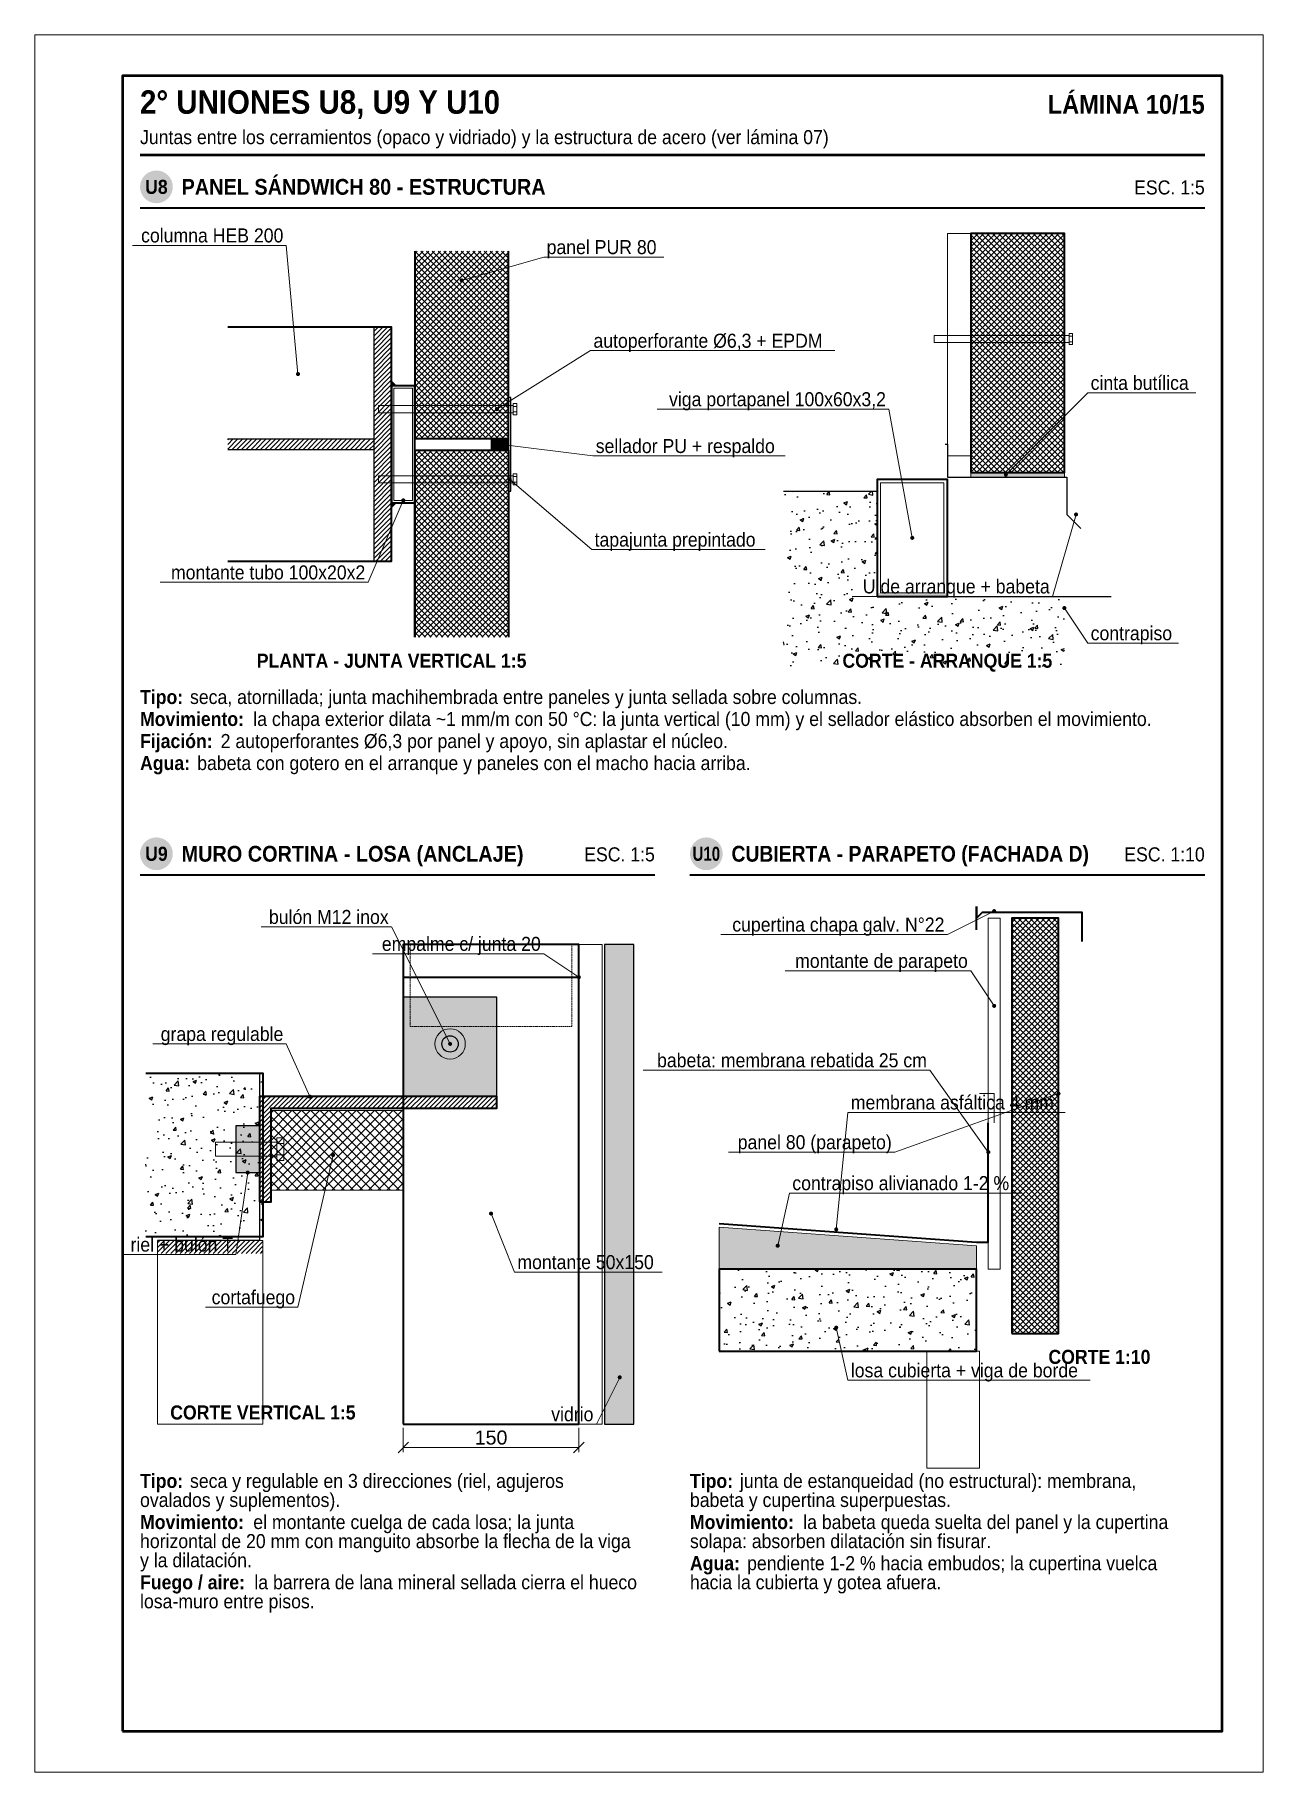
# Model space of a CAD drawing. Header units: millimetres. Extents: x 0 to 210, y 0 to 297.
import ezdxf
from ezdxf.enums import TextEntityAlignment as Align

# ---------------------------------------------------------------- set-up
doc = ezdxf.new("R2010")
doc.units = ezdxf.units.MM
doc.header["$LTSCALE"] = 0.35
doc.linetypes.add('DASHED2', pattern=[0.762, 0.635, -0.127])
for name, color, linetype in [('0-MARCO', 7, 'Continuous'), ('1-OCULTO', 8, 'DASHED2'), ('1-SECCION', 7, 'Continuous'), ('1-VISTA', 7, 'Continuous'), ('2-RAYADO', 8, 'Continuous'), ('3-COTAS', 7, 'Continuous'), ('3-REFS', 7, 'Continuous'), ('3-TEXTOS', 7, 'Continuous'), ('3-TITULOS', 7, 'Continuous')]:
    doc.layers.add(name, color=color, linetype=linetype)
doc.styles.add('ARIAL', font='arial.ttf')
doc.styles.add('ARIAL-NEGRITA', font='arialbd.ttf')
doc.dimstyles.new('A4', dxfattribs={"dimtxt": 2.4, "dimasz": 1.1, "dimexe": 0.8, "dimexo": 0.6, "dimgap": 0.5, "dimtad": 1, "dimdec": 0, "dimtxsty": 'ARIAL', "dimtsz": 0.9, "dimcen": 2.5, "dimclrd": 7, "dimclre": 7, "dimclrt": 7, "dimazin": 3, "dimtfac": 1, "dimtmove": 0, "dimatfit": 3, "dimlwd": 13, "dimlwe": 13, "dimarcsym": 0})

msp = doc.modelspace()

# ---------------------------------------------------------------- hatches: boundary and pattern name
at = {"layer": '2-RAYADO'}
h = msp.add_hatch(dxfattribs=at)
h.set_pattern_fill('ANSI37', color=8, scale=0.22)
h.paths.add_polyline_path([(160, 222.2), (176, 222.2), (176, 263), (160, 263)])
h = msp.add_hatch(dxfattribs=at)
h.set_pattern_fill('ANSI37', color=8, scale=0.22)
h.paths.add_polyline_path([(65, 228), (65, 260), (81, 260), (81, 228)])
h = msp.add_hatch(dxfattribs=at)
h.set_pattern_fill('ANSI31', color=8, scale=0.18)
h.paths.add_polyline_path([(58, 207), (61, 207), (61, 247), (58, 247)])
at = {"layer": '2-RAYADO', "true_color": 0x3c3c3c}
h = msp.add_hatch(color=250, dxfattribs=at)
h.dxf.hatch_style = 1
h.paths.add_polyline_path([(61, 237), (61.8, 237), (61, 237.8)])
at = {"layer": '2-RAYADO'}
h = msp.add_hatch(dxfattribs=at)
h.set_pattern_fill('ANSI31', color=8, scale=0.18)
h.paths.add_polyline_path([(33, 226.1), (58, 226.1), (58, 227.9), (33, 227.9)])
h = msp.add_hatch(dxfattribs=at)
h.set_pattern_fill('ANSI37', color=8, scale=0.22)
h.paths.add_polyline_path([(65, 226), (65, 194), (81, 194), (81, 226)])
at = {"layer": '2-RAYADO', "true_color": 0x3c3c3c}
h = msp.add_hatch(color=250, dxfattribs=at)
h.dxf.hatch_style = 1
h.paths.add_polyline_path([(78, 226), (81, 226), (81, 228), (78, 228)])
h = msp.add_hatch(color=250, dxfattribs=at)
h.dxf.hatch_style = 1
h.paths.add_polyline_path([(160, 221.4), (176, 221.4), (176, 222.2), (160, 222.2)])
h = msp.add_hatch(color=250, dxfattribs=at)
h.dxf.hatch_style = 1
h.paths.add_polyline_path([(61, 217), (61.8, 217), (61, 216.2)])
at = {"layer": '2-RAYADO'}
h = msp.add_hatch(dxfattribs=at)
h.set_pattern_fill('AR-CONC', color=8, scale=0.035)
h.paths.add_polyline_path([(128, 189), (144, 189), (144, 219), (128, 219)])
at = {"layer": '2-RAYADO', "true_color": 0x3c3c3c}
h = msp.add_hatch(color=250, dxfattribs=at)
h.dxf.hatch_style = 1
h.paths.add_polyline_path([(144, 201), (156, 201), (156, 201.6), (144, 201.6)])
at = {"layer": '2-RAYADO'}
h = msp.add_hatch(dxfattribs=at)
h.set_pattern_fill('AR-CONC', color=8, scale=0.035)
h.paths.add_polyline_path([(144, 189), (176, 189), (176, 201), (144, 201)])
h = msp.add_hatch(dxfattribs=at)
h.set_pattern_fill('ANSI37', color=8, scale=0.22)
h.paths.add_polyline_path([(167, 75), (175, 75), (175, 146), (167, 146)])
at = {"layer": '2-RAYADO', "true_color": 0xebebeb}
h = msp.add_hatch(color=7, dxfattribs=at)
h.dxf.hatch_style = 1
h.paths.add_polyline_path([(97.4, 59.5), (102.4, 59.5), (102.4, 141.5), (97.4, 141.5)])
at = {"layer": '2-RAYADO', "true_color": 0xd7d7d7}
h = msp.add_hatch(color=254, dxfattribs=at)
h.dxf.hatch_style = 1
h.paths.add_polyline_path([(63, 115.5), (79, 115.5), (79, 132.5), (63, 132.5)])
at = {"layer": '2-RAYADO'}
h = msp.add_hatch(dxfattribs=at)
h.set_pattern_fill('AR-CONC', color=8, scale=0.035)
h.paths.add_polyline_path([(19, 91.5), (39, 91.5), (39, 119.5), (19, 119.5)])
h = msp.add_hatch(dxfattribs=at)
h.set_pattern_fill('ANSI31', color=8, scale=0.18)
h.paths.add_polyline_path([(38.4, 97.5), (40.4, 97.5), (40.4, 113.5), (79, 113.5), (79, 115.5), (38.4, 115.5)])
h = msp.add_hatch(dxfattribs=at)
h.set_pattern_fill('ANSI37', color=8, scale=0.35)
h.paths.add_polyline_path([(40.4, 99.5), (63, 99.5), (63, 113.1), (40.4, 113.1)])
at = {"layer": '2-RAYADO', "true_color": 0xd7d7d7}
h = msp.add_hatch(color=254, dxfattribs=at)
h.dxf.hatch_style = 1
h.paths.add_polyline_path([(34.4, 102.5), (38.4, 102.5), (38.4, 110.5), (34.4, 110.5)])
at = {"layer": '2-RAYADO'}
h = msp.add_hatch(dxfattribs=at)
h.set_pattern_fill('AR-SAND', color=8, scale=0.02)
h.paths.add_polyline_path([(117, 86), (117, 93.2), (161, 90), (161, 86)])
h = msp.add_hatch(dxfattribs=at)
h.set_pattern_fill('ANSI31', color=8, scale=0.18)
h.paths.add_polyline_path([(21, 88.7), (39, 88.7), (39, 90.9), (21, 90.9)])
h = msp.add_hatch(dxfattribs=at)
h.set_pattern_fill('AR-CONC', color=8, scale=0.035)
h.paths.add_polyline_path([(117, 72), (161, 72), (161, 86), (117, 86)])
at = {"layer": '3-REFS'}
h = msp.add_hatch(color=7, dxfattribs=at)
h.dxf.hatch_style = 1
edge = h.paths.add_edge_path()
edge.add_arc((73, 255), 0.35, 0, 360)
h = msp.add_hatch(color=7, dxfattribs=at)
h.dxf.hatch_style = 1
edge = h.paths.add_edge_path()
edge.add_arc((45, 239), 0.35, 0, 360)
h = msp.add_hatch(color=7, dxfattribs=at)
h.dxf.hatch_style = 1
edge = h.paths.add_edge_path()
edge.add_arc((79, 233), 0.35, 0, 360)
h = msp.add_hatch(color=7, dxfattribs=at)
h.dxf.hatch_style = 1
edge = h.paths.add_edge_path()
edge.add_arc((79.4, 227), 0.35, 0, 360)
h = msp.add_hatch(color=7, dxfattribs=at)
h.dxf.hatch_style = 1
edge = h.paths.add_edge_path()
edge.add_arc((81.2, 221), 0.35, 0, 360)
h = msp.add_hatch(color=7, dxfattribs=at)
h.dxf.hatch_style = 1
edge = h.paths.add_edge_path()
edge.add_arc((166, 221.8), 0.35, 0, 360)
h = msp.add_hatch(color=7, dxfattribs=at)
h.dxf.hatch_style = 1
edge = h.paths.add_edge_path()
edge.add_arc((63, 217.4), 0.35, 0, 360)
h = msp.add_hatch(color=7, dxfattribs=at)
h.dxf.hatch_style = 1
edge = h.paths.add_edge_path()
edge.add_arc((178, 215), 0.35, 0, 360)
h = msp.add_hatch(color=7, dxfattribs=at)
h.dxf.hatch_style = 1
edge = h.paths.add_edge_path()
edge.add_arc((150, 211), 0.35, 0, 360)
h = msp.add_hatch(color=7, dxfattribs=at)
h.dxf.hatch_style = 1
edge = h.paths.add_edge_path()
edge.add_arc((176, 199), 0.35, 0, 360)
h = msp.add_hatch(color=7, dxfattribs=at)
h.dxf.hatch_style = 1
edge = h.paths.add_edge_path()
edge.add_arc((164, 147.2), 0.35, 0, 360)
h = msp.add_hatch(color=7, dxfattribs=at)
h.dxf.hatch_style = 1
edge = h.paths.add_edge_path()
edge.add_arc((93, 135.9), 0.35, 0, 360)
h = msp.add_hatch(color=7, dxfattribs=at)
h.dxf.hatch_style = 1
edge = h.paths.add_edge_path()
edge.add_arc((164, 131), 0.35, 0, 360)
h = msp.add_hatch(color=7, dxfattribs=at)
h.dxf.hatch_style = 1
edge = h.paths.add_edge_path()
edge.add_arc((71, 124.5), 0.35, 0, 360)
h = msp.add_hatch(color=7, dxfattribs=at)
h.dxf.hatch_style = 1
edge = h.paths.add_edge_path()
edge.add_arc((47, 115.5), 0.35, 0, 360)
h = msp.add_hatch(color=7, dxfattribs=at)
h.dxf.hatch_style = 1
edge = h.paths.add_edge_path()
edge.add_arc((175, 116), 0.35, 0, 360)
h = msp.add_hatch(color=7, dxfattribs=at)
h.dxf.hatch_style = 1
edge = h.paths.add_edge_path()
edge.add_arc((51, 105.5), 0.35, 0, 360)
h = msp.add_hatch(color=7, dxfattribs=at)
h.dxf.hatch_style = 1
edge = h.paths.add_edge_path()
edge.add_arc((163, 106), 0.35, 0, 360)
h = msp.add_hatch(color=7, dxfattribs=at)
h.dxf.hatch_style = 1
edge = h.paths.add_edge_path()
edge.add_arc((36.4, 102.5), 0.35, 0, 360)
h = msp.add_hatch(color=7, dxfattribs=at)
h.dxf.hatch_style = 1
edge = h.paths.add_edge_path()
edge.add_arc((78, 95.5), 0.35, 0, 360)
h = msp.add_hatch(color=7, dxfattribs=at)
h.dxf.hatch_style = 1
edge = h.paths.add_edge_path()
edge.add_arc((137, 92.8), 0.35, 0, 360)
h = msp.add_hatch(color=7, dxfattribs=at)
h.dxf.hatch_style = 1
edge = h.paths.add_edge_path()
edge.add_arc((127, 90), 0.35, 0, 360)
h = msp.add_hatch(color=7, dxfattribs=at)
h.dxf.hatch_style = 1
edge = h.paths.add_edge_path()
edge.add_arc((137, 76), 0.35, 0, 360)
h = msp.add_hatch(color=7, dxfattribs=at)
h.dxf.hatch_style = 1
edge = h.paths.add_edge_path()
edge.add_arc((100, 67.5), 0.35, 0, 360)
at = {"layer": '3-TITULOS'}
h = msp.add_hatch(color=7, dxfattribs=at)
h.dxf.hatch_style = 1
edge = h.paths.add_edge_path()
edge.add_arc((20.8, 271), 2.8, 0, 360)
h = msp.add_hatch(color=7, dxfattribs=at)
h.dxf.hatch_style = 1
edge = h.paths.add_edge_path()
edge.add_arc((20.8, 157), 2.8, 0, 360)
h = msp.add_hatch(color=7, dxfattribs=at)
h.dxf.hatch_style = 1
edge = h.paths.add_edge_path()
edge.add_arc((114.8, 157), 2.8, 0, 360)

# ---------------------------------------------------------------- linework, layer by layer
at = {"layer": '0-MARCO', "color": 9, "lineweight": 0}
msp.add_lwpolyline([(0, 0), (210, 0), (210, 297), (0, 297)], close=True, dxfattribs=at)
at = {"layer": '0-MARCO', "lineweight": 50}
msp.add_lwpolyline([(15, 7), (203, 7), (203, 290), (15, 290)], close=True, dxfattribs=at)
at = {"layer": '1-OCULTO', "lineweight": 9}
msp.add_lwpolyline([(64.2, 127.5), (91.8, 127.5), (91.8, 141.5), (64.2, 141.5)], close=True, dxfattribs=at)
at = {"layer": '1-SECCION', "lineweight": 35}
for points in [[(160, 222.2), (176, 222.2), (176, 263), (160, 263)], [(61, 217), (65, 217), (65, 237), (61, 237)], [(144, 201), (156, 201), (156, 221), (144, 221)], [(167, 75), (175, 75), (175, 146), (167, 146)], [(63, 59.5), (93, 59.5), (93, 141.5), (63, 141.5)], [(38.4, 97.5), (40.4, 97.5), (40.4, 113.5), (79, 113.5), (79, 115.5), (38.4, 115.5)], [(117, 72), (161, 72), (161, 86), (117, 86)]]:
    msp.add_lwpolyline(points, close=True, dxfattribs=at)
for points in [[(65, 260), (65, 228), (81, 228), (81, 260)], [(33, 207), (61, 207), (61, 247), (33, 247)], [(65, 194), (65, 226), (81, 226), (81, 194)], [(161, 148), (161, 146), (162, 147), (179, 147), (179, 142)], [(161, 144), (161, 148)], [(165, 147), (179, 147)], [(63, 135.9), (93, 135.9)], [(19, 119.5), (39, 119.5), (39, 91.5), (19, 91.5)], [(117, 93.8), (161, 90.6), (163, 90.6), (163, 111)]]:
    msp.add_lwpolyline(points, dxfattribs=at)
at = {"layer": '1-SECCION', "lineweight": 25}
for points in [[(58, 207), (58, 247)], [(33, 227.9), (58, 227.9)], [(33, 226.1), (58, 226.1)], [(155.6, 227), (156, 227), (156, 221.4), (176.4, 221.4), (176.4, 215), (178.8, 212.6)], [(128, 219), (144, 219)], [(144, 201), (184, 201)], [(39, 119.5), (38.4, 119.5), (38.4, 90.9), (21, 90.9)]]:
    msp.add_lwpolyline(points, dxfattribs=at)
at = {"layer": '1-SECCION', "lineweight": 13}
for points in [[(61, 237), (61.8, 237), (61, 237.8)], [(61, 217), (61.8, 217), (61, 216.2)]]:
    msp.add_lwpolyline(points, close=True, dxfattribs=at)
at = {"layer": '1-SECCION', "lineweight": 25}
for points in [[(81, 219), (81.4, 219), (81.4, 235), (81, 235)], [(97.4, 59.5), (102.4, 59.5), (102.4, 141.5), (97.4, 141.5)], [(34.4, 102.5), (38.4, 102.5), (38.4, 110.5), (34.4, 110.5)]]:
    msp.add_lwpolyline(points, close=True, dxfattribs=at)
at = {"layer": '1-SECCION', "lineweight": 18}
msp.add_lwpolyline([(164, 111), (164, 116), (161.5, 116)], dxfattribs=at)
at = {"layer": '1-VISTA', "lineweight": 18}
for points in [[(156, 225), (160, 225), (160, 263), (156, 263)], [(163, 86), (165, 86), (165, 146), (163, 146)], [(21, 59.5), (39, 59.5), (39, 90.9), (21, 90.9)], [(152.5, 52), (161.5, 52), (161.5, 72), (152.5, 72)]]:
    msp.add_lwpolyline(points, close=True, dxfattribs=at)
at = {"layer": '1-VISTA', "lineweight": 9}
for points in [[(65.1, 228), (65.1, 260)], [(80.9, 228), (80.9, 260)], [(65.1, 226), (65.1, 194)], [(80.9, 226), (80.9, 194)]]:
    msp.add_lwpolyline(points, dxfattribs=at)
at = {"layer": '1-VISTA', "lineweight": 18}
for points in [[(176.8, 245.6), (153.76, 245.6), (153.76, 244.4), (176.8, 244.4)], [(81.8, 233.6), (58.76, 233.6), (58.76, 232.4), (81.8, 232.4)], [(81.8, 221.6), (58.76, 221.6), (58.76, 220.4), (81.8, 220.4)], [(41.4, 107.7), (30.92, 107.7), (30.92, 105.3), (41.4, 105.3)], [(117, 86), (117, 93.2), (161, 90), (161, 86)]]:
    msp.add_lwpolyline(points, dxfattribs=at)
at = {"layer": '1-VISTA', "lineweight": 13}
for points in [[(177.4, 245.96), (176.8, 245.96), (176.8, 244.04), (177.4, 244.04)], [(61.4, 217.4), (64.6, 217.4), (64.6, 236.6), (61.4, 236.6)], [(82.4, 233.96), (81.8, 233.96), (81.8, 232.04), (82.4, 232.04)], [(78, 226), (81, 226), (81, 228), (78, 228)], [(82.4, 221.96), (81.8, 221.96), (81.8, 220.04), (82.4, 220.04)], [(144.6, 201.6), (155.4, 201.6), (155.4, 220.4), (144.6, 220.4)], [(160, 221.4), (176, 221.4), (176, 222.2), (160, 222.2)], [(93, 59.5), (97, 59.5), (97, 141.5), (93, 141.5)], [(40.4, 99.5), (63, 99.5), (63, 113.1), (40.4, 113.1)], [(42.6, 108.42), (41.4, 108.42), (41.4, 104.58), (42.6, 104.58)]]:
    msp.add_lwpolyline(points, close=True, dxfattribs=at)
for points in [[(177.4, 245.48), (176.8, 245.48)], [(177.4, 244.52), (176.8, 244.52)], [(82.4, 233.48), (81.8, 233.48)], [(82.4, 232.52), (81.8, 232.52)], [(82.4, 221.48), (81.8, 221.48)], [(82.4, 220.52), (81.8, 220.52)], [(42.6, 107.46), (41.4, 107.46)], [(42.6, 105.54), (41.4, 105.54)]]:
    msp.add_lwpolyline(points, dxfattribs=at)
at = {"layer": '1-VISTA', "lineweight": 25}
msp.add_lwpolyline([(63, 115.5), (79, 115.5), (79, 132.5), (63, 132.5)], close=True, dxfattribs=at)
at = {"layer": '1-VISTA', "lineweight": 13}
msp.add_circle((71, 124.5), 2.6, dxfattribs=at)
at = {"layer": '1-VISTA', "lineweight": 25}
msp.add_circle((71, 124.5), 1.4, dxfattribs=at)
at = {"layer": '3-REFS', "lineweight": 13}
for points in [[(43, 261), (16.69, 261)], [(45, 239), (43, 261)], [(73, 255), (87, 259)], [(87, 259), (107.55, 259)], [(79, 233), (95, 243)], [(95, 243), (136.75, 243)], [(166, 221.8), (180, 235.8)], [(180, 235.8), (198.45, 235.8)], [(146, 233), (106.42, 233)], [(150, 211), (146, 233)], [(79.4, 227), (95.4, 225)], [(95.4, 225), (128.25, 225)], [(81.2, 221), (95.2, 209)], [(63, 217.4), (57, 203.4)], [(178, 215), (174, 201)], [(95.2, 209), (124.83, 209)], [(57, 203.4), (21.44, 203.4)], [(174, 201), (139.75, 201)], [(176, 199), (180, 193)], [(180, 193), (195.49, 193)], [(164, 147.2), (156, 143.2)], [(61, 144.5), (38.71, 144.5)], [(71, 124.5), (61, 144.5)], [(156, 143.2), (117.27, 143.2)], [(87, 139.9), (57.73, 139.9)], [(93, 135.9), (87, 139.9)], [(160, 137), (128.28, 137)], [(164, 131), (160, 137)], [(43, 124.5), (20.18, 124.5)], [(47, 115.5), (43, 124.5)], [(153, 120), (104.01, 120)], [(163, 106), (153, 120)], [(175, 116), (147, 106)], [(137, 92.8), (139, 112.8)], [(139, 112.8), (176.12, 112.8)], [(51, 105.5), (45, 79.5)], [(147, 106), (118.6, 106)], [(36.4, 102.5), (34.4, 88.5)], [(127, 90), (129, 99)], [(129, 99), (168.57, 99)], [(78, 95.5), (82, 85.5)], [(34.4, 88.5), (15.16, 88.5)], [(82, 85.5), (107.26, 85.5)], [(45, 79.5), (29.16, 79.5)], [(137, 76), (139, 67)], [(100, 67.5), (96, 59.5)], [(139, 67), (180.41, 67)], [(96, 59.5), (87.5, 59.5)]]:
    msp.add_lwpolyline(points, dxfattribs=at)
at = {"layer": '3-TITULOS', "lineweight": 50}
msp.add_lwpolyline([(18, 276.5), (200, 276.5)], dxfattribs=at)
at = {"layer": '3-TITULOS', "lineweight": 35}
for points in [[(18, 267.4), (200, 267.4)], [(18, 153.4), (106, 153.4)], [(112, 153.4), (200, 153.4)]]:
    msp.add_lwpolyline(points, dxfattribs=at)

# ---------------------------------------------------------------- texts
at = {"layer": '3-TEXTOS', "style": 'ARIAL', "width": 0.9}
for s, p in [('columna HEB 200', (42.5, 261.5)), ('viga portapanel 100x60x3,2', (145.5, 233.5)), ('montante tubo 100x20x2', (56.5, 203.9)), ('U de arranque + babeta', (173.5, 201.5)), ('bulón M12 inox', (60.5, 145)), ('cupertina chapa galv. N°22', (155.5, 143.7)), ('empalme c/ junta 20', (86.5, 140.4)), ('montante de parapeto', (159.5, 137.5)), ('grapa regulable', (42.5, 125)), ('babeta: membrana rebatida 25 cm', (152.5, 120.5)), ('panel 80 (parapeto)', (146.5, 106.5)), ('riel + bulón T', (33.9, 89)), ('cortafuego', (44.5, 80)), ('vidrio', (95.5, 60))]:
    msp.add_text(s, height=2.4, dxfattribs=at).set_placement(p, align=Align.RIGHT)
at = {"layer": '3-TEXTOS', "width": 0.9}
for s, style, p in [('panel PUR 80', 'ARIAL', (87.5, 259.5)), ('autoperforante Ø6,3 + EPDM', 'ARIAL', (95.5, 243.5)), ('cinta butílica', 'ARIAL', (180.5, 236.3)), ('sellador PU + respaldo', 'ARIAL', (95.9, 225.5)), ('tapajunta prepintado', 'ARIAL', (95.7, 209.5)), ('contrapiso', 'ARIAL', (180.5, 193.5)), ('Tipo:', 'ARIAL-NEGRITA', (18, 182.6)), ('seca, atornillada; junta machihembrada entre paneles y junta sellada sobre columnas.', 'ARIAL', (26.54, 182.6)), ('Movimiento:', 'ARIAL-NEGRITA', (18, 178.84)), ('la chapa exterior dilata ~1 mm/m con 50 °C: la junta vertical (10 mm) y el sellador elástico absorben el movimiento.', 'ARIAL', (37.36, 178.84)), ('Fijación:', 'ARIAL-NEGRITA', (18, 175.07)), ('2 autoperforantes Ø6,3 por panel y apoyo, sin aplastar el núcleo.', 'ARIAL', (31.78, 175.07)), ('Agua:', 'ARIAL-NEGRITA', (18, 171.31)), ('babeta con gotero en el arranque y paneles con el macho hacia arriba.', 'ARIAL', (27.77, 171.31)), ('membrana asfáltica 4 mm', 'ARIAL', (139.5, 113.3)), ('contrapiso alivianado 1-2 %', 'ARIAL', (129.5, 99.5)), ('montante 50x150', 'ARIAL', (82.5, 86)), ('losa cubierta + viga de borde', 'ARIAL', (139.5, 67.5)), ('Tipo:', 'ARIAL-NEGRITA', (18, 48.6)), ('seca y regulable en 3 direcciones (riel, agujeros', 'ARIAL', (26.54, 48.6)), ('Tipo:', 'ARIAL-NEGRITA', (112, 48.6)), ('junta de estanqueidad (no estructural): membrana,', 'ARIAL', (120.54, 48.6)), ('ovalados y suplementos).', 'ARIAL', (18, 45.34)), ('babeta y cupertina superpuestas.', 'ARIAL', (112, 45.34)), ('Movimiento:', 'ARIAL-NEGRITA', (18, 41.57)), ('el montante cuelga de cada losa; la junta', 'ARIAL', (37.36, 41.57)), ('Movimiento:', 'ARIAL-NEGRITA', (112, 41.57)), ('la babeta queda suelta del panel y la cupertina', 'ARIAL', (131.36, 41.57)), ('horizontal de 20 mm con manguito absorbe la flecha de la viga', 'ARIAL', (18, 38.31)), ('solapa: absorben dilatación sin fisurar.', 'ARIAL', (112, 38.31)), ('y la dilatación.', 'ARIAL', (18, 35.04)), ('Agua:', 'ARIAL-NEGRITA', (112, 34.54)), ('pendiente 1-2 % hacia embudos; la cupertina vuelca', 'ARIAL', (121.77, 34.54)), ('Fuego / aire:', 'ARIAL-NEGRITA', (18, 31.28)), ('la barrera de lana mineral sellada cierra el hueco', 'ARIAL', (37.54, 31.28)), ('hacia la cubierta y gotea afuera.', 'ARIAL', (112, 31.28)), ('losa-muro entre pisos.', 'ARIAL', (18, 28.02))]:
    msp.add_text(s, height=2.4, dxfattribs=dict(at, style=style)).set_placement(p)
at = {"layer": '3-TEXTOS', "style": 'ARIAL-NEGRITA', "width": 0.9}
for s, p in [('PLANTA - JUNTA VERTICAL 1:5', (61, 190)), ('CORTE - ARRANQUE 1:5', (156, 190)), ('CORTE 1:10', (182, 71)), ('CORTE VERTICAL 1:5', (39, 61.5))]:
    msp.add_text(s, height=2.4, dxfattribs=at).set_placement(p, align=Align.MIDDLE_CENTER)
at = {"layer": '3-TITULOS', "width": 0.9}
for s, height, style, p in [('2° UNIONES U8, U9 Y U10', 4, 'ARIAL-NEGRITA', (18, 283.5)), ('Juntas entre los cerramientos (opaco y vidriado) y la estructura de acero (ver lámina 07)', 2.4, 'ARIAL', (18, 278.3))]:
    msp.add_text(s, height=height, dxfattribs=dict(at, style=style)).set_placement(p)
at = {"layer": '3-TITULOS', "style": 'ARIAL-NEGRITA', "width": 0.9}
msp.add_text('LÁMINA 10/15', height=3.2, dxfattribs=at).set_placement((200, 283.5), align=Align.RIGHT)
at = {"layer": '3-TITULOS', "color": 7, "true_color": 0xffffff, "style": 'ARIAL-NEGRITA'}
for s, width, p in [('U8', 0.9, (20.8, 271)), ('U9', 0.9, (20.8, 157)), ('U10', 0.765693, (114.8, 157))]:
    msp.add_text(s, height=2.4, dxfattribs=dict(at, width=width)).set_placement(p, align=Align.MIDDLE_CENTER)
at = {"layer": '3-TITULOS', "style": 'ARIAL-NEGRITA'}
for s, width, p in [('PANEL SÁNDWICH 80 - ESTRUCTURA', 0.9, (25.1, 271)), ('MURO CORTINA - LOSA (ANCLAJE)', 0.9, (25.1, 157)), ('CUBIERTA - PARAPETO (FACHADA D)', 0.875898, (119.1, 157))]:
    msp.add_text(s, height=2.7, dxfattribs=dict(at, width=width)).set_placement(p, align=Align.MIDDLE_LEFT)
at = {"layer": '3-TITULOS', "style": 'ARIAL', "width": 0.9}
for s, p in [('ESC. 1:5', (200, 270.9)), ('ESC. 1:5', (106, 156.9)), ('ESC. 1:10', (200, 156.9))]:
    msp.add_text(s, height=2.4, dxfattribs=at).set_placement(p, align=Align.MIDDLE_RIGHT)

# ---------------------------------------------------------------- dimensions: what is measured, and where the dimension line sits
at = {"layer": '3-COTAS'}
msp.add_linear_dim(base=(63, 55.5), p1=(63, 59.5), p2=(93, 59.5), dimstyle='A4', override={"dimlfac": 5}, dxfattribs=at).render()

doc.saveas('drawing.dxf')
